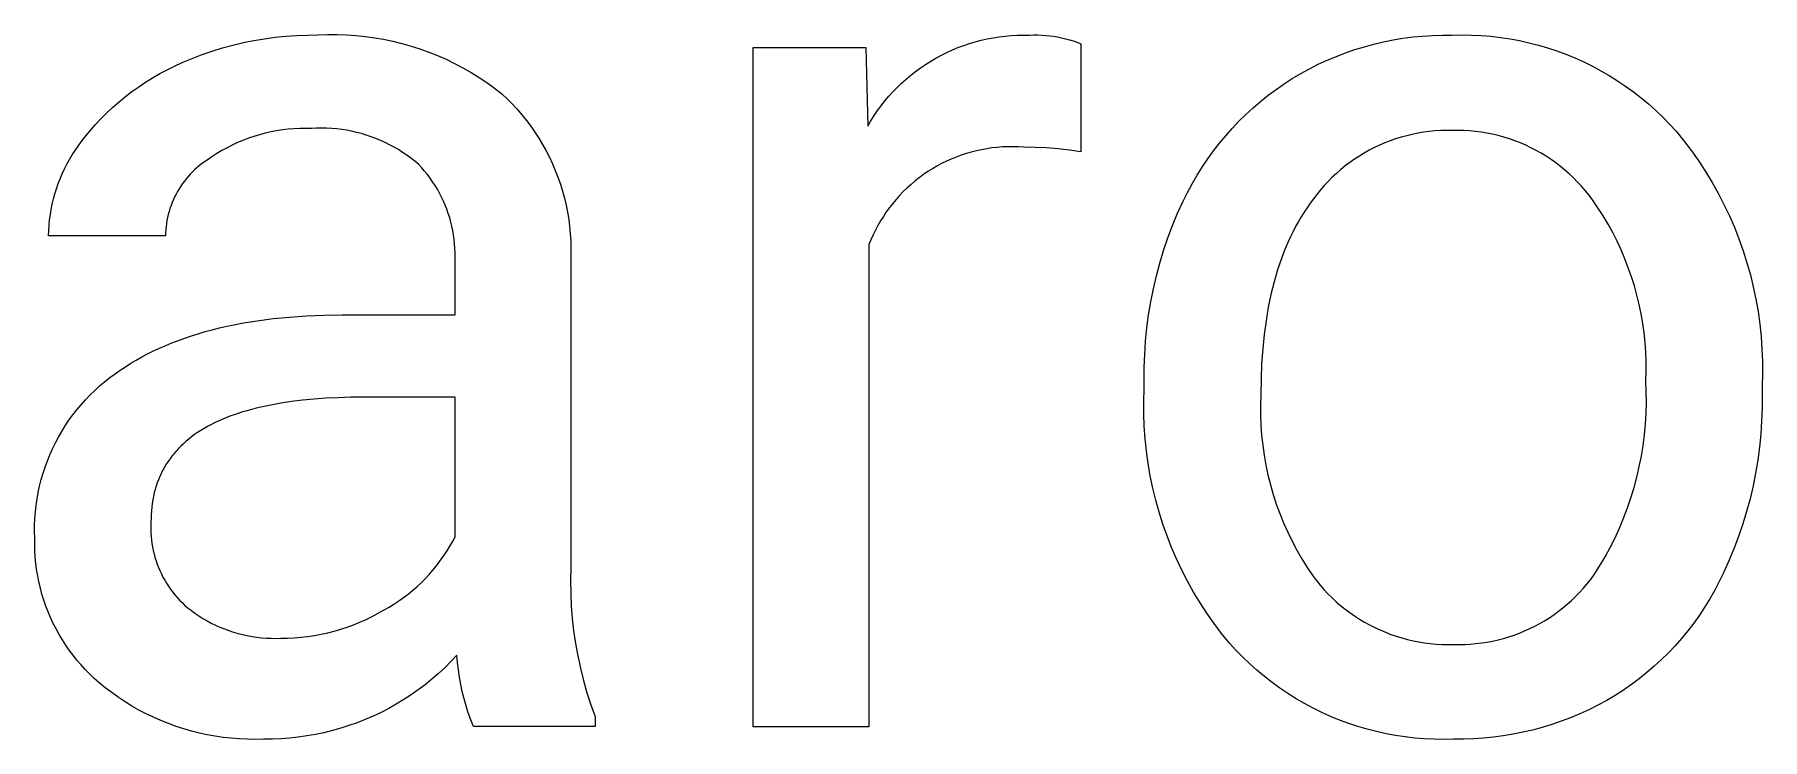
# Model space of a CAD drawing. Header units: millimetres. Extents: x -1246 to 2331, y -493 to 2006.
# Drawn here: x 1604.1 to 1668.2, y -153.5 to -127.4 of the extents above; entities that cross this region are included whole.
import ezdxf

# ---------------------------------------------------------------- set-up
doc = ezdxf.new("R2010")
doc.units = ezdxf.units.MM
doc.header["$MEASUREMENT"] = 0
doc.layers.add('Domyślny', color=7, linetype='Continuous', true_color=0x000000)

msp = doc.modelspace()

# ---------------------------------------------------------------- linework, layer by layer
at = {"layer": 'Domyślny', "color": 18, "lineweight": 15, "true_color": 0x000000}
for p, q in [((1612.272, -127.575), (1612.666, -127.508)), ((1612.666, -127.508), (1613.062, -127.455)), ((1613.062, -127.455), (1613.459, -127.414)), ((1613.459, -127.414), (1613.857, -127.387)), ((1613.857, -127.387), (1614.257, -127.373)), ((1614.257, -127.373), (1614.656, -127.371)), ((1614.656, -127.371), (1615.004, -127.358)), ((1615.004, -127.358), (1615.352, -127.357)), ((1615.352, -127.357), (1615.701, -127.367)), ((1615.701, -127.367), (1616.048, -127.39)), ((1616.048, -127.39), (1616.395, -127.425)), ((1616.395, -127.425), (1616.74, -127.472)), ((1616.74, -127.472), (1617.083, -127.531)), ((1617.083, -127.531), (1617.424, -127.602)), ((1639.032, -127.623), (1639.251, -127.565)), ((1639.251, -127.565), (1639.471, -127.515)), ((1639.471, -127.515), (1639.693, -127.472)), ((1639.693, -127.472), (1639.917, -127.437)), ((1639.917, -127.437), (1640.141, -127.409)), ((1640.141, -127.409), (1640.366, -127.389)), ((1640.366, -127.389), (1640.592, -127.377)), ((1640.592, -127.377), (1640.818, -127.372)), ((1640.818, -127.372), (1641.044, -127.375)), ((1641.044, -127.375), (1641.194, -127.37)), ((1641.194, -127.37), (1641.343, -127.37)), ((1641.343, -127.37), (1641.493, -127.375)), ((1641.493, -127.375), (1641.643, -127.385)), ((1641.643, -127.385), (1641.792, -127.4)), ((1641.792, -127.4), (1641.94, -127.42)), ((1641.94, -127.42), (1642.088, -127.445)), ((1642.088, -127.445), (1642.235, -127.475)), ((1642.235, -127.475), (1642.381, -127.509)), ((1642.381, -127.509), (1642.525, -127.549)), ((1642.525, -127.549), (1642.668, -127.593)), ((1654.179, -127.625), (1654.539, -127.553)), ((1654.539, -127.553), (1654.9, -127.493)), ((1654.9, -127.493), (1655.263, -127.445)), ((1655.263, -127.445), (1655.628, -127.409)), ((1655.628, -127.409), (1655.993, -127.385)), ((1655.993, -127.385), (1656.36, -127.373)), ((1656.36, -127.373), (1656.726, -127.374)), ((1656.726, -127.374), (1657.085, -127.367)), ((1657.085, -127.367), (1657.444, -127.372)), ((1657.444, -127.372), (1657.803, -127.39)), ((1657.803, -127.39), (1658.16, -127.419)), ((1658.16, -127.419), (1658.517, -127.461)), ((1658.517, -127.461), (1658.872, -127.515)), ((1658.872, -127.515), (1659.225, -127.581)), ((1609.974, -128.241), (1610.347, -128.099)), ((1610.347, -128.099), (1610.725, -127.969)), ((1610.725, -127.969), (1611.106, -127.851)), ((1611.106, -127.851), (1611.492, -127.746)), ((1611.492, -127.746), (1611.88, -127.654)), ((1611.88, -127.654), (1612.272, -127.575)), ((1617.424, -127.602), (1617.763, -127.685)), ((1617.763, -127.685), (1618.098, -127.78)), ((1618.098, -127.78), (1618.43, -127.886)), ((1618.43, -127.886), (1618.758, -128.003)), ((1618.758, -128.003), (1619.081, -128.132)), ((1619.081, -128.132), (1619.4, -128.273)), ((1630.787, -153.01), (1630.787, -127.84)), ((1630.787, -127.84), (1634.969, -127.84)), ((1634.969, -127.84), (1635.04, -130.746)), ((1637.574, -128.228), (1637.773, -128.121)), ((1637.773, -128.121), (1637.976, -128.02)), ((1637.976, -128.02), (1638.181, -127.927)), ((1638.181, -127.927), (1638.39, -127.84)), ((1638.39, -127.84), (1638.602, -127.76)), ((1638.602, -127.76), (1638.816, -127.688)), ((1638.816, -127.688), (1639.032, -127.623)), ((1642.668, -127.593), (1642.81, -127.643)), ((1642.81, -127.643), (1642.95, -127.697)), ((1642.95, -127.697), (1642.95, -131.699)), ((1652.092, -128.304), (1652.43, -128.163)), ((1652.43, -128.163), (1652.772, -128.032)), ((1652.772, -128.032), (1653.119, -127.913)), ((1653.119, -127.913), (1653.469, -127.805)), ((1653.469, -127.805), (1653.823, -127.709)), ((1653.823, -127.709), (1654.179, -127.625)), ((1659.225, -127.581), (1659.575, -127.659)), ((1659.575, -127.659), (1659.923, -127.748)), ((1659.923, -127.748), (1660.267, -127.85)), ((1660.267, -127.85), (1660.608, -127.963)), ((1660.608, -127.963), (1660.945, -128.087)), ((1660.945, -128.087), (1661.277, -128.223)), ((1608.512, -128.956), (1608.778, -128.802)), ((1608.778, -128.802), (1609.049, -128.658)), ((1609.049, -128.658), (1609.325, -128.522)), ((1609.325, -128.522), (1609.605, -128.396)), ((1609.605, -128.396), (1609.974, -128.241)), ((1619.4, -128.273), (1619.714, -128.424)), ((1619.714, -128.424), (1620.023, -128.586)), ((1620.023, -128.586), (1620.325, -128.759)), ((1620.325, -128.759), (1620.621, -128.942)), ((1636.64, -128.862), (1636.818, -128.723)), ((1636.818, -128.723), (1637.001, -128.589)), ((1637.001, -128.589), (1637.188, -128.462)), ((1637.188, -128.462), (1637.379, -128.342)), ((1637.379, -128.342), (1637.574, -128.228)), ((1650.794, -128.982), (1651.11, -128.797)), ((1651.11, -128.797), (1651.432, -128.622)), ((1651.432, -128.622), (1651.759, -128.458)), ((1651.759, -128.458), (1652.092, -128.304)), ((1661.277, -128.223), (1661.604, -128.37)), ((1661.604, -128.37), (1661.927, -128.529)), ((1661.927, -128.529), (1662.243, -128.698)), ((1662.243, -128.698), (1662.554, -128.877)), ((1607.502, -129.654), (1607.745, -129.467)), ((1607.745, -129.467), (1607.995, -129.288)), ((1607.995, -129.288), (1608.251, -129.118)), ((1608.251, -129.118), (1608.512, -128.956)), ((1620.621, -128.942), (1620.911, -129.135)), ((1620.911, -129.135), (1621.194, -129.338)), ((1621.194, -129.338), (1621.47, -129.551)), ((1635.826, -129.644), (1635.978, -129.477)), ((1635.978, -129.477), (1636.136, -129.315)), ((1636.136, -129.315), (1636.299, -129.158)), ((1636.299, -129.158), (1636.467, -129.007)), ((1636.467, -129.007), (1636.64, -128.862)), ((1649.901, -129.605), (1650.191, -129.388)), ((1650.191, -129.388), (1650.489, -129.18)), ((1650.489, -129.18), (1650.794, -128.982)), ((1662.554, -128.877), (1662.859, -129.067)), ((1662.859, -129.067), (1663.157, -129.268)), ((1663.157, -129.268), (1663.448, -129.478)), ((1663.448, -129.478), (1663.731, -129.698)), ((1606.809, -130.261), (1607.033, -130.051)), ((1607.033, -130.051), (1607.264, -129.849)), ((1607.264, -129.849), (1607.502, -129.654)), ((1621.47, -129.551), (1621.665, -129.736)), ((1621.665, -129.736), (1621.854, -129.927)), ((1621.854, -129.927), (1622.037, -130.124)), ((1622.037, -130.124), (1622.212, -130.328)), ((1635.405, -130.175), (1635.539, -129.993)), ((1635.539, -129.993), (1635.68, -129.816)), ((1635.68, -129.816), (1635.826, -129.644)), ((1649.074, -130.315), (1649.342, -130.069)), ((1649.342, -130.069), (1649.617, -129.833)), ((1649.617, -129.833), (1649.901, -129.605)), ((1663.731, -129.698), (1664.007, -129.928)), ((1664.007, -129.928), (1664.275, -130.167)), ((1606.179, -130.934), (1606.381, -130.703)), ((1606.381, -130.703), (1606.591, -130.478)), ((1606.591, -130.478), (1606.809, -130.261)), ((1622.212, -130.328), (1622.38, -130.537)), ((1622.38, -130.537), (1622.542, -130.752)), ((1622.542, -130.752), (1622.695, -130.973)), ((1635.04, -130.746), (1635.155, -130.552)), ((1635.155, -130.552), (1635.277, -130.361)), ((1635.277, -130.361), (1635.405, -130.175)), ((1648.565, -130.833), (1648.815, -130.57)), ((1648.815, -130.57), (1649.074, -130.315)), ((1664.275, -130.167), (1664.535, -130.414)), ((1664.535, -130.414), (1664.786, -130.671)), ((1664.786, -130.671), (1665.029, -130.936)), ((1605.745, -131.486), (1605.862, -131.327)), ((1605.862, -131.327), (1605.984, -131.171)), ((1605.984, -131.171), (1606.179, -130.934)), ((1611.662, -131.361), (1611.465, -131.452)), ((1611.861, -131.278), (1611.662, -131.361)), ((1612.064, -131.201), (1611.861, -131.278)), ((1612.269, -131.131), (1612.064, -131.201)), ((1612.477, -131.068), (1612.269, -131.131)), ((1612.686, -131.013), (1612.477, -131.068)), ((1612.898, -130.965), (1612.686, -131.013)), ((1613.111, -130.924), (1612.898, -130.965)), ((1613.325, -130.891), (1613.111, -130.924)), ((1613.54, -130.866), (1613.325, -130.891)), ((1613.756, -130.847), (1613.54, -130.866)), ((1613.972, -130.837), (1613.756, -130.847)), ((1614.189, -130.834), (1613.972, -130.837)), ((1614.406, -130.838), (1614.189, -130.834)), ((1614.593, -130.828), (1614.406, -130.838)), ((1614.78, -130.825), (1614.593, -130.828)), ((1614.967, -130.828), (1614.78, -130.825)), ((1615.154, -130.838), (1614.967, -130.828)), ((1615.341, -130.854), (1615.154, -130.838)), ((1615.526, -130.876), (1615.341, -130.854)), ((1615.711, -130.905), (1615.526, -130.876)), ((1615.895, -130.94), (1615.711, -130.905)), ((1616.078, -130.981), (1615.895, -130.94)), ((1616.259, -131.028), (1616.078, -130.981)), ((1616.439, -131.081), (1616.259, -131.028)), ((1616.616, -131.141), (1616.439, -131.081)), ((1616.791, -131.206), (1616.616, -131.141)), ((1616.964, -131.278), (1616.791, -131.206)), ((1617.135, -131.355), (1616.964, -131.278)), ((1617.303, -131.438), (1617.135, -131.355)), ((1622.695, -130.973), (1622.841, -131.198)), ((1622.841, -131.198), (1622.98, -131.429)), ((1647.868, -131.67), (1648.091, -131.383)), ((1648.091, -131.383), (1648.323, -131.104)), ((1648.323, -131.104), (1648.565, -130.833)), ((1654.229, -131.371), (1654.033, -131.455)), ((1654.427, -131.294), (1654.229, -131.371)), ((1654.628, -131.223), (1654.427, -131.294)), ((1654.832, -131.16), (1654.628, -131.223)), ((1655.037, -131.103), (1654.832, -131.16)), ((1655.245, -131.054), (1655.037, -131.103)), ((1655.454, -131.012), (1655.245, -131.054)), ((1655.664, -130.977), (1655.454, -131.012)), ((1655.875, -130.949), (1655.664, -130.977)), ((1656.087, -130.929), (1655.875, -130.949)), ((1656.3, -130.916), (1656.087, -130.929)), ((1656.513, -130.91), (1656.3, -130.916)), ((1656.726, -130.912), (1656.513, -130.91)), ((1656.942, -130.909), (1656.726, -130.912)), ((1657.158, -130.914), (1656.942, -130.909)), ((1657.373, -130.927), (1657.158, -130.914)), ((1657.588, -130.947), (1657.373, -130.927)), ((1657.802, -130.974), (1657.588, -130.947)), ((1658.015, -131.009), (1657.802, -130.974)), ((1658.227, -131.052), (1658.015, -131.009)), ((1658.437, -131.101), (1658.227, -131.052)), ((1658.645, -131.158), (1658.437, -131.101)), ((1658.851, -131.223), (1658.645, -131.158)), ((1659.055, -131.294), (1658.851, -131.223)), ((1659.256, -131.372), (1659.055, -131.294)), ((1659.454, -131.458), (1659.256, -131.372)), ((1665.029, -130.936), (1665.322, -131.297)), ((1665.322, -131.297), (1665.603, -131.667)), ((1605.331, -132.16), (1605.426, -131.986)), ((1605.426, -131.986), (1605.527, -131.816)), ((1605.527, -131.816), (1605.633, -131.649)), ((1605.633, -131.649), (1605.745, -131.486)), ((1610.534, -132.005), (1610.439, -132.07)), ((1610.713, -131.882), (1610.534, -132.005)), ((1610.895, -131.765), (1610.713, -131.882)), ((1611.081, -131.654), (1610.895, -131.765)), ((1611.271, -131.55), (1611.081, -131.654)), ((1611.465, -131.452), (1611.271, -131.55)), ((1617.467, -131.527), (1617.303, -131.438)), ((1617.629, -131.621), (1617.467, -131.527)), ((1617.788, -131.721), (1617.629, -131.621)), ((1617.942, -131.826), (1617.788, -131.721)), ((1618.094, -131.936), (1617.942, -131.826)), ((1618.241, -132.052), (1618.094, -131.936)), ((1618.385, -132.172), (1618.241, -132.052)), ((1622.98, -131.429), (1623.11, -131.664)), ((1623.11, -131.664), (1623.232, -131.903)), ((1623.232, -131.903), (1623.346, -132.146)), ((1637.961, -132.052), (1637.785, -132.139)), ((1638.14, -131.971), (1637.961, -132.052)), ((1638.322, -131.897), (1638.14, -131.971)), ((1638.507, -131.829), (1638.322, -131.897)), ((1638.693, -131.768), (1638.507, -131.829)), ((1638.882, -131.713), (1638.693, -131.768)), ((1639.073, -131.664), (1638.882, -131.713)), ((1639.265, -131.623), (1639.073, -131.664)), ((1639.458, -131.588), (1639.265, -131.623)), ((1639.652, -131.559), (1639.458, -131.588)), ((1639.848, -131.538), (1639.652, -131.559)), ((1640.044, -131.523), (1639.848, -131.538)), ((1640.24, -131.515), (1640.044, -131.523)), ((1640.437, -131.514), (1640.24, -131.515)), ((1640.633, -131.52), (1640.437, -131.514)), ((1640.829, -131.532), (1640.633, -131.52)), ((1641.255, -131.538), (1640.829, -131.532)), ((1641.68, -131.558), (1641.255, -131.538)), ((1642.105, -131.591), (1641.68, -131.558)), ((1642.528, -131.638), (1642.105, -131.591)), ((1642.95, -131.699), (1642.528, -131.638)), ((1647.452, -132.265), (1647.655, -131.964)), ((1647.655, -131.964), (1647.868, -131.67)), ((1653.104, -131.975), (1652.93, -132.097)), ((1653.282, -131.858), (1653.104, -131.975)), ((1653.465, -131.748), (1653.282, -131.858)), ((1653.651, -131.644), (1653.465, -131.748)), ((1653.84, -131.546), (1653.651, -131.644)), ((1654.033, -131.455), (1653.84, -131.546)), ((1659.649, -131.55), (1659.454, -131.458)), ((1659.841, -131.649), (1659.649, -131.55)), ((1660.029, -131.755), (1659.841, -131.649)), ((1660.214, -131.867), (1660.029, -131.755)), ((1660.394, -131.985), (1660.214, -131.867)), ((1660.57, -132.11), (1660.394, -131.985)), ((1665.603, -131.667), (1665.871, -132.047)), ((1665.871, -132.047), (1666.125, -132.436)), ((1605.082, -132.697), (1605.159, -132.515)), ((1605.159, -132.515), (1605.242, -132.336)), ((1605.242, -132.336), (1605.331, -132.16)), ((1609.764, -132.694), (1609.692, -132.784)), ((1609.839, -132.606), (1609.764, -132.694)), ((1609.916, -132.521), (1609.839, -132.606)), ((1609.997, -132.438), (1609.916, -132.521)), ((1610.08, -132.359), (1609.997, -132.438)), ((1610.166, -132.282), (1610.08, -132.359)), ((1610.255, -132.208), (1610.166, -132.282)), ((1610.346, -132.137), (1610.255, -132.208)), ((1610.439, -132.07), (1610.346, -132.137)), ((1618.496, -132.293), (1618.385, -132.172)), ((1618.604, -132.417), (1618.496, -132.293)), ((1618.707, -132.545), (1618.604, -132.417)), ((1618.806, -132.677), (1618.707, -132.545)), ((1618.9, -132.811), (1618.806, -132.677)), ((1623.346, -132.146), (1623.452, -132.393)), ((1623.452, -132.393), (1623.549, -132.644)), ((1623.549, -132.644), (1623.638, -132.898)), ((1636.954, -132.661), (1636.799, -132.782)), ((1637.112, -132.545), (1636.954, -132.661)), ((1637.275, -132.435), (1637.112, -132.545)), ((1637.442, -132.33), (1637.275, -132.435)), ((1637.611, -132.231), (1637.442, -132.33)), ((1637.785, -132.139), (1637.611, -132.231)), ((1647.077, -132.887), (1647.259, -132.573)), ((1647.259, -132.573), (1647.452, -132.265)), ((1652.278, -132.646), (1652.128, -132.797)), ((1652.434, -132.5), (1652.278, -132.646)), ((1652.595, -132.36), (1652.434, -132.5)), ((1652.76, -132.226), (1652.595, -132.36)), ((1652.93, -132.097), (1652.76, -132.226)), ((1660.742, -132.241), (1660.57, -132.11)), ((1660.909, -132.377), (1660.742, -132.241)), ((1661.071, -132.52), (1660.909, -132.377)), ((1661.228, -132.668), (1661.071, -132.52)), ((1661.38, -132.821), (1661.228, -132.668)), ((1666.125, -132.436), (1666.367, -132.834)), ((1604.835, -133.448), (1604.887, -133.258)), ((1604.887, -133.258), (1604.946, -133.069)), ((1604.946, -133.069), (1605.011, -132.882)), ((1605.011, -132.882), (1605.082, -132.697)), ((1609.381, -133.268), (1609.329, -133.371)), ((1609.437, -133.167), (1609.381, -133.268)), ((1609.496, -133.068), (1609.437, -133.167)), ((1609.558, -132.971), (1609.496, -133.068)), ((1609.623, -132.876), (1609.558, -132.971)), ((1609.692, -132.784), (1609.623, -132.876)), ((1618.99, -132.949), (1618.9, -132.811)), ((1619.075, -133.09), (1618.99, -132.949)), ((1619.156, -133.234), (1619.075, -133.09)), ((1619.231, -133.38), (1619.156, -133.234)), ((1623.638, -132.898), (1623.717, -133.154)), ((1623.717, -133.154), (1623.788, -133.414)), ((1636.226, -133.319), (1636.094, -133.465)), ((1636.362, -133.177), (1636.226, -133.319)), ((1636.503, -133.041), (1636.362, -133.177)), ((1636.649, -132.909), (1636.503, -133.041)), ((1636.799, -132.782), (1636.649, -132.909)), ((1646.744, -133.532), (1646.905, -133.207)), ((1646.905, -133.207), (1647.077, -132.887)), ((1651.708, -133.279), (1651.58, -133.449)), ((1651.843, -133.113), (1651.708, -133.279)), ((1651.982, -132.953), (1651.843, -133.113)), ((1652.128, -132.797), (1651.982, -132.953)), ((1661.527, -132.98), (1661.38, -132.821)), ((1661.668, -133.143), (1661.527, -132.98)), ((1661.803, -133.312), (1661.668, -133.143)), ((1661.932, -133.485), (1661.803, -133.312)), ((1666.367, -132.834), (1666.595, -133.239)), ((1666.595, -133.239), (1666.809, -133.652)), ((1604.717, -134.029), (1604.75, -133.834)), ((1604.75, -133.834), (1604.789, -133.64)), ((1604.789, -133.64), (1604.835, -133.448)), ((1609.122, -133.908), (1609.091, -134.019)), ((1609.156, -133.797), (1609.122, -133.908)), ((1609.194, -133.689), (1609.156, -133.797)), ((1609.235, -133.581), (1609.194, -133.689)), ((1609.28, -133.475), (1609.235, -133.581)), ((1609.329, -133.371), (1609.28, -133.475)), ((1619.301, -133.528), (1619.231, -133.38)), ((1619.367, -133.679), (1619.301, -133.528)), ((1619.427, -133.833), (1619.367, -133.679)), ((1619.482, -133.988), (1619.427, -133.833)), ((1623.788, -133.414), (1623.85, -133.675)), ((1623.85, -133.675), (1623.904, -133.939)), ((1623.904, -133.939), (1623.948, -134.204)), ((1635.732, -133.93), (1635.622, -134.093)), ((1635.847, -133.771), (1635.732, -133.93)), ((1635.968, -133.616), (1635.847, -133.771)), ((1636.094, -133.465), (1635.968, -133.616)), ((1646.54, -133.979), (1646.744, -133.532)), ((1651.232, -133.941), (1651.123, -134.114)), ((1651.344, -133.773), (1651.232, -133.941)), ((1651.46, -133.609), (1651.344, -133.773)), ((1651.58, -133.449), (1651.46, -133.609)), ((1662.134, -133.778), (1661.932, -133.485)), ((1662.326, -134.078), (1662.134, -133.778)), ((1666.809, -133.652), (1667.008, -134.072)), ((1604.65, -134.817), (1604.657, -134.619)), ((1604.657, -134.619), (1604.67, -134.422)), ((1604.67, -134.422), (1604.69, -134.225)), ((1604.69, -134.225), (1604.717, -134.029)), ((1608.997, -134.586), (1608.989, -134.701)), ((1609.008, -134.472), (1608.997, -134.586)), ((1609.023, -134.357), (1609.008, -134.472)), ((1609.042, -134.244), (1609.023, -134.357)), ((1609.065, -134.131), (1609.042, -134.244)), ((1609.091, -134.019), (1609.065, -134.131)), ((1619.532, -134.144), (1619.482, -133.988)), ((1619.576, -134.303), (1619.532, -134.144)), ((1619.615, -134.462), (1619.576, -134.303)), ((1619.649, -134.624), (1619.615, -134.462)), ((1623.948, -134.204), (1623.983, -134.47)), ((1623.983, -134.47), (1624.008, -134.738)), ((1635.328, -134.603), (1635.241, -134.78)), ((1635.42, -134.43), (1635.328, -134.603)), ((1635.518, -134.26), (1635.42, -134.43)), ((1635.622, -134.093), (1635.518, -134.26)), ((1646.178, -134.892), (1646.352, -134.433)), ((1646.352, -134.433), (1646.54, -133.979)), ((1650.918, -134.472), (1650.82, -134.657)), ((1651.019, -134.29), (1650.918, -134.472)), ((1651.123, -134.114), (1651.019, -134.29)), ((1662.508, -134.384), (1662.326, -134.078)), ((1662.68, -134.696), (1662.508, -134.384)), ((1667.008, -134.072), (1667.194, -134.498)), ((1667.194, -134.498), (1667.365, -134.931)), ((1608.986, -134.817), (1604.65, -134.817)), ((1608.989, -134.701), (1608.986, -134.817)), ((1619.677, -134.786), (1619.649, -134.624)), ((1619.7, -134.949), (1619.677, -134.786)), ((1619.717, -135.112), (1619.7, -134.949)), ((1619.729, -135.276), (1619.717, -135.112)), ((1624.008, -134.738), (1624.025, -135.006)), ((1624.025, -135.006), (1624.033, -135.274)), ((1635.161, -134.96), (1635.088, -135.142)), ((1635.088, -135.142), (1635.088, -153.01)), ((1635.241, -134.78), (1635.161, -134.96)), ((1646.02, -135.357), (1646.178, -134.892)), ((1650.552, -135.24), (1650.47, -135.443)), ((1650.637, -135.041), (1650.552, -135.24)), ((1650.727, -134.847), (1650.637, -135.041)), ((1650.82, -134.657), (1650.727, -134.847)), ((1662.841, -135.013), (1662.68, -134.696)), ((1662.992, -135.336), (1662.841, -135.013)), ((1667.365, -134.931), (1667.521, -135.369)), ((1619.735, -135.441), (1619.729, -135.276)), ((1619.731, -135.77), (1619.736, -135.605)), ((1619.731, -137.747), (1619.731, -135.77)), ((1619.736, -135.605), (1619.735, -135.441)), ((1624.033, -135.274), (1624.031, -135.543)), ((1624.031, -135.543), (1624.031, -147.122)), ((1645.75, -136.3), (1645.877, -135.826)), ((1645.877, -135.826), (1646.02, -135.357)), ((1650.317, -135.862), (1650.246, -136.078)), ((1650.391, -135.65), (1650.317, -135.862)), ((1650.47, -135.443), (1650.391, -135.65)), ((1663.131, -135.664), (1662.992, -135.336)), ((1663.26, -135.996), (1663.131, -135.664)), ((1667.521, -135.369), (1667.662, -135.812)), ((1667.662, -135.812), (1667.788, -136.259)), ((1645.638, -136.779), (1645.75, -136.3)), ((1650.116, -136.522), (1650.057, -136.751)), ((1650.179, -136.298), (1650.116, -136.522)), ((1650.246, -136.078), (1650.179, -136.298)), ((1663.378, -136.332), (1663.26, -135.996)), ((1663.484, -136.672), (1663.378, -136.332)), ((1667.788, -136.259), (1667.898, -136.711)), ((1645.542, -137.26), (1645.638, -136.779)), ((1650.002, -136.984), (1649.95, -137.222)), ((1650.057, -136.751), (1650.002, -136.984)), ((1663.579, -137.015), (1663.484, -136.672)), ((1663.663, -137.361), (1663.579, -137.015)), ((1667.898, -136.711), (1667.993, -137.166)), ((1667.993, -137.166), (1668.073, -137.624)), ((1612.98, -137.885), (1613.592, -137.825)), ((1613.592, -137.825), (1614.221, -137.781)), ((1614.221, -137.781), (1614.87, -137.756)), ((1614.87, -137.756), (1615.538, -137.747)), ((1615.538, -137.747), (1619.731, -137.747)), ((1645.398, -138.231), (1645.462, -137.744)), ((1645.462, -137.744), (1645.542, -137.26)), ((1649.858, -137.71), (1649.818, -137.96)), ((1649.902, -137.464), (1649.858, -137.71)), ((1649.95, -137.222), (1649.902, -137.464)), ((1663.735, -137.71), (1663.663, -137.361)), ((1663.795, -138.061), (1663.735, -137.71)), ((1668.073, -137.624), (1668.137, -138.085)), ((1609.955, -138.521), (1610.206, -138.442)), ((1610.206, -138.442), (1610.463, -138.367)), ((1610.463, -138.367), (1610.724, -138.296)), ((1610.724, -138.296), (1610.989, -138.23)), ((1610.989, -138.23), (1611.26, -138.168)), ((1611.26, -138.168), (1611.535, -138.11)), ((1611.535, -138.11), (1611.814, -138.057)), ((1611.814, -138.057), (1612.388, -137.962)), ((1612.388, -137.962), (1612.98, -137.885)), ((1645.35, -138.72), (1645.398, -138.231)), ((1649.818, -137.96), (1649.749, -138.474)), ((1663.844, -138.414), (1663.795, -138.061)), ((1663.88, -138.768), (1663.844, -138.414)), ((1668.137, -138.085), (1668.185, -138.547)), ((1608.327, -139.19), (1608.545, -139.082)), ((1608.545, -139.082), (1608.768, -138.978)), ((1608.768, -138.978), (1608.996, -138.878)), ((1608.996, -138.878), (1609.229, -138.783)), ((1609.229, -138.783), (1609.466, -138.691)), ((1609.466, -138.691), (1609.708, -138.604)), ((1609.708, -138.604), (1609.955, -138.521)), ((1645.318, -139.21), (1645.35, -138.72)), ((1649.695, -139.006), (1649.657, -139.554)), ((1649.749, -138.474), (1649.695, -139.006)), ((1663.905, -139.123), (1663.88, -138.768)), ((1668.185, -138.547), (1668.218, -139.011)), ((1668.218, -139.011), (1668.235, -139.476)), ((1607.306, -139.794), (1607.5, -139.665)), ((1607.5, -139.665), (1607.7, -139.54)), ((1607.7, -139.54), (1607.904, -139.419)), ((1607.904, -139.419), (1608.113, -139.303)), ((1608.113, -139.303), (1608.327, -139.19)), ((1645.302, -139.7), (1645.318, -139.21)), ((1645.302, -140.191), (1645.302, -139.7)), ((1649.657, -139.554), (1649.634, -140.12)), ((1663.918, -139.479), (1663.905, -139.123)), ((1663.92, -139.835), (1663.918, -139.479)), ((1668.235, -139.476), (1668.236, -139.941)), ((1606.362, -140.546), (1606.542, -140.381)), ((1606.542, -140.381), (1606.728, -140.223)), ((1606.728, -140.223), (1606.919, -140.072)), ((1606.919, -140.072), (1607.116, -139.927)), ((1607.116, -139.927), (1607.306, -139.794)), ((1645.302, -140.489), (1645.302, -140.191)), ((1649.634, -140.12), (1649.626, -140.704)), ((1663.909, -140.191), (1663.92, -139.835)), ((1663.926, -140.59), (1663.909, -140.191)), ((1668.236, -139.941), (1668.221, -140.406)), ((1605.856, -141.074), (1606.019, -140.892)), ((1606.019, -140.892), (1606.187, -140.716)), ((1606.187, -140.716), (1606.362, -140.546)), ((1613.271, -141.019), (1612.892, -141.087)), ((1613.666, -140.96), (1613.271, -141.019)), ((1614.076, -140.91), (1613.666, -140.96)), ((1614.501, -140.869), (1614.076, -140.91)), ((1614.942, -140.837), (1614.501, -140.869)), ((1615.399, -140.815), (1614.942, -140.837)), ((1615.871, -140.801), (1615.399, -140.815)), ((1616.359, -140.796), (1615.871, -140.801)), ((1619.731, -140.796), (1616.359, -140.796)), ((1619.731, -145.966), (1619.731, -140.796)), ((1645.287, -140.951), (1645.302, -140.489)), ((1645.288, -141.413), (1645.287, -140.951)), ((1649.626, -140.704), (1649.614, -141.078)), ((1663.919, -141.389), (1663.929, -140.99)), ((1663.929, -140.99), (1663.926, -140.59)), ((1668.221, -140.406), (1668.221, -140.704)), ((1668.221, -140.704), (1668.221, -141.19)), ((1605.271, -141.855), (1605.407, -141.652)), ((1605.407, -141.652), (1605.55, -141.454)), ((1605.55, -141.454), (1605.7, -141.262)), ((1605.7, -141.262), (1605.856, -141.074)), ((1611.087, -141.622), (1610.946, -141.685)), ((1611.231, -141.562), (1611.087, -141.622)), ((1611.38, -141.505), (1611.231, -141.562)), ((1611.533, -141.449), (1611.38, -141.505)), ((1611.689, -141.396), (1611.533, -141.449)), ((1611.849, -141.345), (1611.689, -141.396)), ((1612.013, -141.296), (1611.849, -141.345)), ((1612.181, -141.25), (1612.013, -141.296)), ((1612.353, -141.206), (1612.181, -141.25)), ((1612.529, -141.164), (1612.353, -141.206)), ((1612.892, -141.087), (1612.529, -141.164)), ((1645.304, -141.875), (1645.288, -141.413)), ((1649.614, -141.078), (1649.615, -141.453)), ((1649.615, -141.453), (1649.629, -141.827)), ((1663.896, -141.788), (1663.919, -141.389)), ((1668.221, -141.19), (1668.205, -141.676)), ((1604.906, -142.489), (1605.02, -142.273)), ((1605.02, -142.273), (1605.142, -142.062)), ((1605.142, -142.062), (1605.271, -141.855)), ((1609.959, -142.264), (1609.853, -142.347)), ((1610.068, -142.184), (1609.959, -142.264)), ((1610.182, -142.106), (1610.068, -142.184)), ((1610.3, -142.03), (1610.182, -142.106)), ((1610.421, -141.956), (1610.3, -142.03)), ((1610.547, -141.885), (1610.421, -141.956)), ((1610.676, -141.816), (1610.547, -141.885)), ((1610.809, -141.749), (1610.676, -141.816)), ((1610.946, -141.685), (1610.809, -141.749)), ((1645.336, -142.337), (1645.304, -141.875)), ((1649.629, -141.827), (1649.655, -142.201)), ((1649.655, -142.201), (1649.695, -142.573)), ((1663.808, -142.582), (1663.859, -142.186)), ((1663.859, -142.186), (1663.896, -141.788)), ((1668.173, -142.162), (1668.125, -142.646)), ((1668.205, -141.676), (1668.173, -142.162)), ((1604.608, -143.157), (1604.699, -142.931)), ((1604.699, -142.931), (1604.799, -142.708)), ((1604.799, -142.708), (1604.906, -142.489)), ((1609.258, -142.939), (1609.219, -142.988)), ((1609.298, -142.89), (1609.258, -142.939)), ((1609.381, -142.794), (1609.298, -142.89)), ((1609.467, -142.7), (1609.381, -142.794)), ((1609.558, -142.608), (1609.467, -142.7)), ((1609.652, -142.519), (1609.558, -142.608)), ((1609.751, -142.432), (1609.652, -142.519)), ((1609.853, -142.347), (1609.751, -142.432)), ((1645.383, -142.797), (1645.336, -142.337)), ((1645.446, -143.255), (1645.383, -142.797)), ((1649.695, -142.573), (1649.748, -142.944)), ((1649.748, -142.944), (1649.813, -143.313)), ((1663.744, -142.976), (1663.808, -142.582)), ((1668.125, -142.646), (1668.062, -143.128)), ((1604.448, -143.618), (1604.524, -143.386)), ((1604.524, -143.386), (1604.608, -143.157)), ((1608.854, -143.57), (1608.827, -143.626)), ((1608.882, -143.514), (1608.854, -143.57)), ((1608.912, -143.459), (1608.882, -143.514)), ((1608.942, -143.405), (1608.912, -143.459)), ((1608.973, -143.351), (1608.942, -143.405)), ((1609.005, -143.297), (1608.973, -143.351)), ((1609.039, -143.244), (1609.005, -143.297)), ((1609.073, -143.192), (1609.039, -143.244)), ((1609.108, -143.14), (1609.073, -143.192)), ((1609.144, -143.089), (1609.108, -143.14)), ((1609.181, -143.038), (1609.144, -143.089)), ((1609.219, -142.988), (1609.181, -143.038)), ((1645.525, -143.71), (1645.446, -143.255)), ((1649.813, -143.313), (1649.891, -143.679)), ((1663.577, -143.757), (1663.667, -143.368)), ((1663.667, -143.368), (1663.744, -142.976)), ((1668.062, -143.128), (1667.982, -143.608)), ((1604.268, -144.327), (1604.32, -144.089)), ((1604.32, -144.089), (1604.38, -143.852)), ((1604.38, -143.852), (1604.448, -143.618)), ((1608.605, -144.22), (1608.573, -144.345)), ((1608.642, -144.097), (1608.605, -144.22)), ((1608.682, -143.976), (1608.642, -144.097)), ((1608.727, -143.857), (1608.682, -143.976)), ((1608.75, -143.798), (1608.727, -143.857)), ((1608.775, -143.74), (1608.75, -143.798)), ((1608.8, -143.683), (1608.775, -143.74)), ((1608.827, -143.626), (1608.8, -143.683)), ((1645.619, -144.163), (1645.525, -143.71)), ((1645.728, -144.612), (1645.619, -144.163)), ((1649.891, -143.679), (1649.982, -144.043)), ((1649.982, -144.043), (1650.086, -144.403)), ((1663.357, -144.525), (1663.474, -144.143)), ((1663.474, -144.143), (1663.577, -143.757)), ((1667.887, -144.086), (1667.776, -144.559)), ((1667.982, -143.608), (1667.887, -144.086)), ((1604.162, -145.051), (1604.189, -144.808)), ((1604.189, -144.808), (1604.224, -144.567)), ((1604.224, -144.567), (1604.268, -144.327)), ((1608.481, -144.87), (1608.467, -145.007)), ((1608.498, -144.735), (1608.481, -144.87)), ((1608.519, -144.603), (1608.498, -144.735)), ((1608.544, -144.473), (1608.519, -144.603)), ((1608.573, -144.345), (1608.544, -144.473)), ((1645.852, -145.057), (1645.728, -144.612)), ((1650.086, -144.403), (1650.201, -144.759)), ((1650.201, -144.759), (1650.33, -145.111)), ((1663.228, -144.903), (1663.357, -144.525)), ((1667.776, -144.559), (1667.65, -145.029)), ((1604.133, -145.538), (1604.143, -145.294)), ((1604.143, -145.294), (1604.162, -145.051)), ((1608.45, -145.43), (1608.445, -145.562)), ((1608.452, -145.287), (1608.45, -145.43)), ((1608.457, -145.145), (1608.452, -145.287)), ((1608.467, -145.007), (1608.457, -145.145)), ((1645.992, -145.498), (1645.852, -145.057)), ((1646.146, -145.934), (1645.992, -145.498)), ((1650.33, -145.111), (1650.47, -145.459)), ((1650.47, -145.459), (1650.622, -145.801)), ((1662.932, -145.645), (1663.087, -145.277)), ((1663.087, -145.277), (1663.228, -144.903)), ((1667.508, -145.495), (1667.352, -145.955)), ((1667.65, -145.029), (1667.508, -145.495)), ((1604.131, -145.782), (1604.133, -145.538)), ((1604.138, -146.026), (1604.131, -145.782)), ((1604.136, -146.259), (1604.138, -146.026)), ((1608.445, -145.562), (1608.444, -145.693)), ((1608.444, -145.693), (1608.448, -145.825)), ((1608.448, -145.825), (1608.456, -145.956)), ((1608.456, -145.956), (1608.469, -146.088)), ((1608.469, -146.088), (1608.486, -146.218)), ((1619.526, -146.341), (1619.631, -146.155)), ((1619.631, -146.155), (1619.731, -145.966)), ((1646.315, -146.364), (1646.146, -145.934)), ((1650.622, -145.801), (1650.786, -146.138)), ((1650.786, -146.138), (1650.962, -146.469)), ((1662.587, -146.366), (1662.766, -146.008)), ((1662.766, -146.008), (1662.932, -145.645)), ((1667.352, -145.955), (1667.18, -146.411)), ((1604.142, -146.491), (1604.136, -146.259)), ((1604.157, -146.723), (1604.142, -146.491)), ((1604.179, -146.955), (1604.157, -146.723)), ((1608.486, -146.218), (1608.508, -146.348)), ((1608.508, -146.348), (1608.534, -146.477)), ((1608.534, -146.477), (1608.564, -146.605)), ((1608.564, -146.605), (1608.599, -146.732)), ((1608.599, -146.732), (1608.638, -146.858)), ((1619.173, -146.874), (1619.296, -146.7)), ((1619.296, -146.7), (1619.414, -146.522)), ((1619.414, -146.522), (1619.526, -146.341)), ((1646.498, -146.789), (1646.315, -146.364)), ((1646.696, -147.207), (1646.498, -146.789)), ((1650.962, -146.469), (1651.149, -146.793)), ((1651.149, -146.793), (1651.347, -147.111)), ((1662.193, -147.061), (1662.396, -146.717)), ((1662.396, -146.717), (1662.587, -146.366)), ((1667.18, -146.411), (1666.993, -146.86)), ((1604.209, -147.186), (1604.179, -146.955)), ((1604.247, -147.416), (1604.209, -147.186)), ((1604.292, -147.644), (1604.247, -147.416)), ((1608.638, -146.858), (1608.682, -146.982)), ((1608.682, -146.982), (1608.729, -147.105)), ((1608.729, -147.105), (1608.781, -147.226)), ((1608.781, -147.226), (1608.836, -147.345)), ((1608.836, -147.345), (1608.896, -147.463)), ((1618.622, -147.525), (1618.768, -147.37)), ((1618.768, -147.37), (1618.908, -147.209)), ((1618.908, -147.209), (1619.043, -147.044)), ((1619.043, -147.044), (1619.173, -146.874)), ((1624.031, -147.122), (1624.02, -147.59)), ((1646.908, -147.617), (1646.696, -147.207)), ((1651.347, -147.111), (1651.556, -147.422)), ((1651.556, -147.422), (1651.687, -147.593)), ((1661.855, -147.565), (1661.979, -147.398)), ((1661.979, -147.398), (1662.193, -147.061)), ((1666.792, -147.303), (1666.634, -147.629)), ((1666.993, -146.86), (1666.792, -147.303)), ((1604.346, -147.87), (1604.292, -147.644)), ((1604.407, -148.095), (1604.346, -147.87)), ((1608.896, -147.463), (1608.96, -147.578)), ((1608.96, -147.578), (1609.027, -147.691)), ((1609.027, -147.691), (1609.099, -147.802)), ((1609.099, -147.802), (1609.174, -147.91)), ((1609.174, -147.91), (1609.253, -148.015)), ((1609.253, -148.015), (1609.335, -148.118)), ((1617.988, -148.096), (1618.154, -147.962)), ((1618.154, -147.962), (1618.315, -147.821)), ((1618.315, -147.821), (1618.471, -147.676)), ((1618.471, -147.676), (1618.622, -147.525)), ((1624.02, -147.59), (1624.024, -148.059)), ((1624.024, -148.059), (1624.044, -148.527)), ((1647.134, -148.021), (1646.908, -147.617)), ((1647.373, -148.417), (1647.134, -148.021)), ((1651.687, -147.593), (1651.824, -147.76)), ((1651.824, -147.76), (1651.966, -147.922)), ((1651.966, -147.922), (1652.114, -148.079)), ((1652.114, -148.079), (1652.267, -148.23)), ((1661.303, -148.188), (1661.449, -148.04)), ((1661.449, -148.04), (1661.589, -147.886)), ((1661.589, -147.886), (1661.725, -147.728)), ((1661.725, -147.728), (1661.855, -147.565)), ((1666.466, -147.949), (1666.287, -148.264)), ((1666.634, -147.629), (1666.466, -147.949)), ((1604.476, -148.317), (1604.407, -148.095)), ((1604.552, -148.537), (1604.476, -148.317)), ((1604.636, -148.754), (1604.552, -148.537)), ((1609.335, -148.118), (1609.421, -148.218)), ((1609.421, -148.218), (1609.51, -148.315)), ((1609.51, -148.315), (1609.602, -148.409)), ((1609.602, -148.409), (1609.697, -148.5)), ((1609.697, -148.5), (1609.796, -148.587)), ((1609.796, -148.587), (1609.936, -148.696)), ((1609.936, -148.696), (1610.08, -148.801)), ((1616.88, -148.807), (1617.098, -148.682)), ((1617.098, -148.682), (1617.284, -148.577)), ((1617.284, -148.577), (1617.466, -148.466)), ((1617.466, -148.466), (1617.644, -148.349)), ((1617.644, -148.349), (1617.818, -148.225)), ((1617.818, -148.225), (1617.988, -148.096)), ((1624.044, -148.527), (1624.08, -148.995)), ((1647.625, -148.804), (1647.373, -148.417)), ((1652.267, -148.23), (1652.425, -148.376)), ((1652.425, -148.376), (1652.588, -148.517)), ((1652.588, -148.517), (1652.756, -148.652)), ((1652.756, -148.652), (1652.929, -148.781)), ((1660.672, -148.731), (1660.836, -148.604)), ((1660.836, -148.604), (1660.996, -148.47)), ((1660.996, -148.47), (1661.152, -148.332)), ((1661.152, -148.332), (1661.303, -148.188)), ((1666.097, -148.572), (1665.897, -148.874)), ((1666.287, -148.264), (1666.097, -148.572)), ((1604.727, -148.968), (1604.636, -148.754)), ((1604.825, -149.179), (1604.727, -148.968)), ((1604.931, -149.387), (1604.825, -149.179)), ((1610.08, -148.801), (1610.227, -148.9)), ((1610.227, -148.9), (1610.377, -148.995)), ((1610.377, -148.995), (1610.531, -149.084)), ((1610.531, -149.084), (1610.688, -149.168)), ((1610.688, -149.168), (1610.847, -149.246)), ((1610.847, -149.246), (1611.009, -149.319)), ((1611.009, -149.319), (1611.174, -149.386)), ((1615.492, -149.395), (1615.731, -149.316)), ((1615.731, -149.316), (1615.968, -149.23)), ((1615.968, -149.23), (1616.201, -149.136)), ((1616.201, -149.136), (1616.431, -149.034)), ((1616.431, -149.034), (1616.657, -148.924)), ((1616.657, -148.924), (1616.88, -148.807)), ((1624.08, -148.995), (1624.132, -149.461)), ((1647.89, -149.183), (1647.625, -148.804)), ((1648.169, -149.552), (1647.89, -149.183)), ((1652.929, -148.781), (1653.105, -148.904)), ((1653.105, -148.904), (1653.286, -149.021)), ((1653.286, -149.021), (1653.471, -149.132)), ((1653.471, -149.132), (1653.66, -149.236)), ((1653.66, -149.236), (1653.852, -149.334)), ((1653.852, -149.334), (1654.048, -149.424)), ((1659.603, -149.374), (1659.79, -149.283)), ((1659.79, -149.283), (1659.973, -149.184)), ((1659.973, -149.184), (1660.154, -149.08)), ((1660.154, -149.08), (1660.33, -148.97)), ((1660.33, -148.97), (1660.503, -148.853)), ((1660.503, -148.853), (1660.672, -148.731)), ((1665.686, -149.168), (1665.466, -149.455)), ((1665.897, -148.874), (1665.686, -149.168)), ((1605.043, -149.59), (1604.931, -149.387)), ((1605.162, -149.79), (1605.043, -149.59)), ((1605.288, -149.986), (1605.162, -149.79)), ((1605.421, -150.177), (1605.288, -149.986)), ((1611.174, -149.386), (1611.34, -149.447)), ((1611.34, -149.447), (1611.509, -149.503)), ((1611.509, -149.503), (1611.68, -149.553)), ((1611.68, -149.553), (1611.852, -149.597)), ((1611.852, -149.597), (1612.025, -149.635)), ((1612.025, -149.635), (1612.2, -149.667)), ((1612.2, -149.667), (1612.376, -149.692)), ((1612.376, -149.692), (1612.552, -149.712)), ((1612.552, -149.712), (1612.73, -149.726)), ((1612.73, -149.726), (1612.907, -149.734)), ((1612.907, -149.734), (1613.085, -149.735)), ((1613.085, -149.735), (1613.262, -149.731)), ((1613.262, -149.731), (1613.514, -149.727)), ((1613.514, -149.727), (1613.765, -149.714)), ((1613.765, -149.714), (1614.016, -149.694)), ((1614.016, -149.694), (1614.266, -149.665)), ((1614.266, -149.665), (1614.514, -149.627)), ((1614.514, -149.627), (1614.762, -149.582)), ((1614.762, -149.582), (1615.007, -149.527)), ((1615.007, -149.527), (1615.251, -149.465)), ((1615.251, -149.465), (1615.492, -149.395)), ((1624.132, -149.461), (1624.199, -149.925)), ((1624.199, -149.925), (1624.282, -150.386)), ((1648.459, -149.912), (1648.169, -149.552)), ((1648.702, -150.177), (1648.459, -149.912)), ((1654.048, -149.424), (1654.246, -149.509)), ((1654.246, -149.509), (1654.447, -149.586)), ((1654.447, -149.586), (1654.651, -149.656)), ((1654.651, -149.656), (1654.857, -149.719)), ((1654.857, -149.719), (1655.065, -149.775)), ((1655.065, -149.775), (1655.275, -149.824)), ((1655.275, -149.824), (1655.486, -149.865)), ((1655.486, -149.865), (1655.699, -149.899)), ((1655.699, -149.899), (1655.913, -149.926)), ((1655.913, -149.926), (1656.128, -149.946)), ((1656.128, -149.946), (1656.343, -149.958)), ((1656.343, -149.958), (1656.558, -149.962)), ((1656.558, -149.962), (1656.774, -149.959)), ((1656.774, -149.959), (1656.982, -149.963)), ((1656.982, -149.963), (1657.19, -149.959)), ((1657.19, -149.959), (1657.398, -149.948)), ((1657.398, -149.948), (1657.606, -149.93)), ((1657.606, -149.93), (1657.812, -149.905)), ((1657.812, -149.905), (1658.018, -149.874)), ((1658.018, -149.874), (1658.223, -149.835)), ((1658.223, -149.835), (1658.426, -149.789)), ((1658.426, -149.789), (1658.628, -149.737)), ((1658.628, -149.737), (1658.827, -149.678)), ((1658.827, -149.678), (1659.025, -149.612)), ((1659.025, -149.612), (1659.22, -149.539)), ((1659.22, -149.539), (1659.413, -149.46)), ((1659.413, -149.46), (1659.603, -149.374)), ((1665.236, -149.735), (1664.996, -150.006)), ((1665.466, -149.455), (1665.236, -149.735)), ((1605.56, -150.364), (1605.421, -150.177)), ((1605.705, -150.545), (1605.56, -150.364)), ((1605.857, -150.722), (1605.705, -150.545)), ((1619.581, -150.596), (1619.351, -150.822)), ((1619.802, -150.362), (1619.581, -150.596)), ((1619.825, -150.633), (1619.802, -150.362)), ((1619.856, -150.904), (1619.825, -150.633)), ((1624.282, -150.386), (1624.38, -150.844)), ((1648.953, -150.433), (1648.702, -150.177)), ((1649.214, -150.681), (1648.953, -150.433)), ((1664.49, -150.524), (1664.224, -150.769)), ((1664.748, -150.269), (1664.49, -150.524)), ((1664.996, -150.006), (1664.748, -150.269)), ((1606.014, -150.894), (1605.857, -150.722)), ((1606.177, -151.06), (1606.014, -150.894)), ((1606.346, -151.22), (1606.177, -151.06)), ((1606.52, -151.374), (1606.346, -151.22)), ((1618.871, -151.25), (1618.62, -151.452)), ((1619.115, -151.04), (1618.871, -151.25)), ((1619.351, -150.822), (1619.115, -151.04)), ((1619.896, -151.174), (1619.856, -150.904)), ((1619.944, -151.442), (1619.896, -151.174)), ((1624.38, -150.844), (1624.493, -151.299)), ((1649.482, -150.92), (1649.214, -150.681)), ((1649.759, -151.15), (1649.482, -150.92)), ((1650.043, -151.37), (1649.759, -151.15)), ((1663.668, -151.232), (1663.378, -151.449)), ((1663.95, -151.006), (1663.668, -151.232)), ((1664.224, -150.769), (1663.95, -151.006)), ((1606.753, -151.564), (1606.52, -151.374)), ((1606.992, -151.746), (1606.753, -151.564)), ((1607.237, -151.92), (1606.992, -151.746)), ((1607.488, -152.086), (1607.237, -151.92)), ((1618.099, -151.83), (1617.829, -152.006)), ((1618.362, -151.646), (1618.099, -151.83)), ((1618.62, -151.452), (1618.362, -151.646)), ((1620.001, -151.708), (1619.944, -151.442)), ((1620.066, -151.973), (1620.001, -151.708)), ((1624.493, -151.299), (1624.622, -151.75)), ((1624.622, -151.75), (1624.766, -152.196)), ((1650.334, -151.581), (1650.043, -151.37)), ((1650.632, -151.781), (1650.334, -151.581)), ((1650.937, -151.972), (1650.632, -151.781)), ((1662.777, -151.853), (1662.457, -152.039)), ((1663.081, -151.656), (1662.777, -151.853)), ((1663.378, -151.449), (1663.081, -151.656)), ((1607.744, -152.243), (1607.488, -152.086)), ((1608.005, -152.391), (1607.744, -152.243)), ((1608.272, -152.53), (1608.005, -152.391)), ((1608.542, -152.661), (1608.272, -152.53)), ((1616.986, -152.477), (1616.695, -152.615)), ((1617.272, -152.33), (1616.986, -152.477)), ((1617.553, -152.172), (1617.272, -152.33)), ((1617.829, -152.006), (1617.553, -152.172)), ((1620.14, -152.235), (1620.066, -151.973)), ((1620.222, -152.495), (1620.14, -152.235)), ((1620.312, -152.752), (1620.222, -152.495)), ((1624.766, -152.196), (1624.924, -152.637)), ((1651.249, -152.151), (1650.937, -151.972)), ((1651.566, -152.32), (1651.249, -152.151)), ((1651.889, -152.478), (1651.566, -152.32)), ((1652.217, -152.626), (1651.889, -152.478)), ((1661.462, -152.534), (1661.12, -152.676)), ((1661.799, -152.38), (1661.462, -152.534)), ((1662.131, -152.215), (1661.799, -152.38)), ((1662.457, -152.039), (1662.131, -152.215)), ((1608.817, -152.782), (1608.542, -152.661)), ((1609.096, -152.893), (1608.817, -152.782)), ((1609.379, -152.996), (1609.096, -152.893)), ((1609.665, -153.088), (1609.379, -152.996)), ((1609.954, -153.171), (1609.665, -153.088)), ((1610.245, -153.245), (1609.954, -153.171)), ((1615.18, -153.154), (1614.867, -153.231)), ((1615.49, -153.067), (1615.18, -153.154)), ((1615.797, -152.969), (1615.49, -153.067)), ((1616.1, -152.861), (1615.797, -152.969)), ((1616.4, -152.743), (1616.1, -152.861)), ((1616.695, -152.615), (1616.4, -152.743)), ((1620.41, -153.006), (1620.312, -152.752)), ((1624.924, -153.006), (1620.41, -153.006)), ((1624.924, -152.637), (1624.924, -153.006)), ((1635.088, -153.01), (1630.787, -153.01)), ((1652.549, -152.762), (1652.217, -152.626)), ((1652.887, -152.886), (1652.549, -152.762)), ((1653.228, -152.999), (1652.887, -152.886)), ((1653.573, -153.1), (1653.228, -152.999)), ((1653.921, -153.19), (1653.573, -153.1)), ((1654.272, -153.268), (1653.921, -153.19)), ((1659.71, -153.132), (1659.349, -153.217)), ((1660.068, -153.036), (1659.71, -153.132)), ((1660.422, -152.927), (1660.068, -153.036)), ((1660.773, -152.808), (1660.422, -152.927)), ((1661.12, -152.676), (1660.773, -152.808)), ((1610.539, -153.308), (1610.245, -153.245)), ((1610.834, -153.361), (1610.539, -153.308)), ((1611.132, -153.405), (1610.834, -153.361)), ((1611.43, -153.438), (1611.132, -153.405)), ((1611.73, -153.462), (1611.43, -153.438)), ((1612.03, -153.475), (1611.73, -153.462)), ((1612.331, -153.478), (1612.03, -153.475)), ((1612.631, -153.471), (1612.331, -153.478)), ((1612.953, -153.469), (1612.631, -153.471)), ((1613.275, -153.456), (1612.953, -153.469)), ((1613.596, -153.433), (1613.275, -153.456)), ((1613.916, -153.398), (1613.596, -153.433)), ((1614.235, -153.353), (1613.916, -153.398)), ((1614.552, -153.298), (1614.235, -153.353)), ((1614.867, -153.231), (1614.552, -153.298)), ((1654.625, -153.333), (1654.272, -153.268)), ((1654.981, -153.387), (1654.625, -153.333)), ((1655.338, -153.429), (1654.981, -153.387)), ((1655.696, -153.458), (1655.338, -153.429)), ((1656.055, -153.475), (1655.696, -153.458)), ((1656.414, -153.48), (1656.055, -153.475)), ((1656.774, -153.473), (1656.414, -153.48)), ((1657.144, -153.473), (1656.774, -153.473)), ((1657.515, -153.461), (1657.144, -153.473)), ((1657.884, -153.436), (1657.515, -153.461)), ((1658.253, -153.399), (1657.884, -153.436)), ((1658.62, -153.351), (1658.253, -153.399)), ((1658.986, -153.29), (1658.62, -153.351)), ((1659.349, -153.217), (1658.986, -153.29))]:
    msp.add_line(p, q, dxfattribs=at)

doc.saveas('drawing.dxf')
